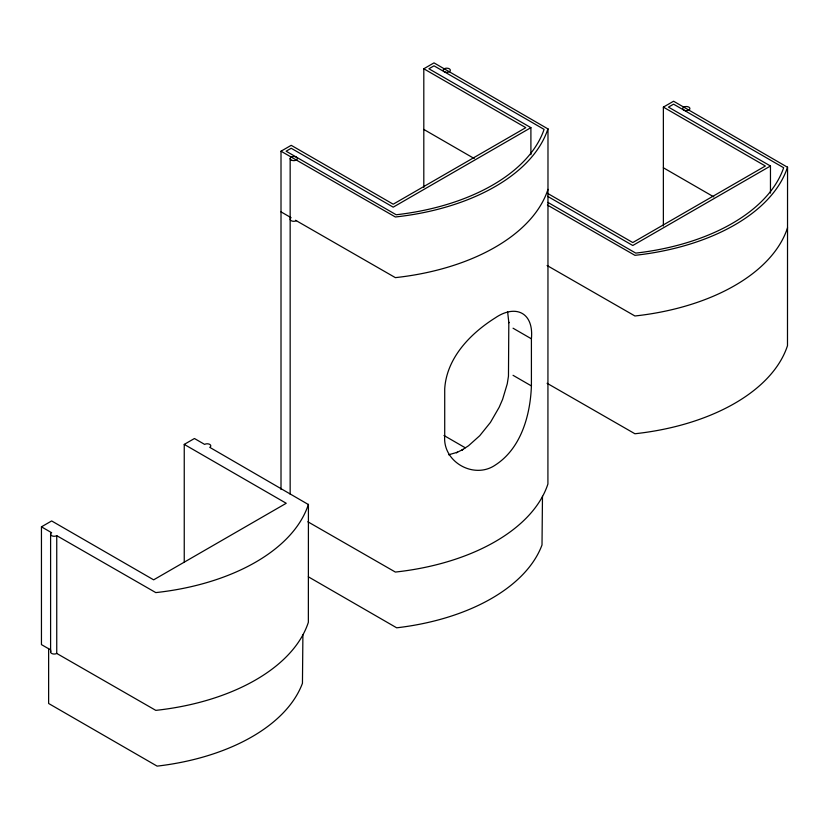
<?xml version="1.0" encoding="UTF-8"?>
<svg xmlns="http://www.w3.org/2000/svg" width="829" height="829" viewBox="0 0 829 829"><rect width="100%" height="100%" fill="white"/><g stroke="black" fill="none" stroke-linecap="round" stroke-linejoin="round"><path stroke-width="1.24" d="M531.41 385.92C530.322 415.101 521.172 448.416 495.203 465.121C474.053 479.597 442.499 462.043 444.717 435.971L444.717 388.863C446.593 358.055 470.302 333.559 495.203 317.911C515.296 304.119 533.959 312.232 531.41 338.812L531.41 385.92L513.047 375.319M184.245 562.166L184.245 444.396L194.442 438.51L204.639 444.396A3.606 2.083 0 0 1 209.737 444.396A3.606 2.083 0 0 1 209.737 447.339L308.357 504.519A191.302 110.444 0 0 1 155.8 592.6L56.745 535.669A3.606 2.083 0 0 1 51.647 535.669A3.606 2.083 0 0 1 51.647 532.726L41.45 526.829L41.45 644.61L50.631 649.905M423.806 187.541L423.806 68.776L434.002 62.88L547.917 128.899A191.302 110.444 0 0 1 395.36 216.98L281.01 151.21L281.01 489.504M547.99 189.344L547.917 189.551A191.302 110.444 0 0 1 395.36 277.632L295.538 220.255M663.366 226.006L663.366 107.117L673.573 101.231L787.488 167.251A191.302 110.444 0 0 1 634.921 255.322L547.399 205.043M787.55 227.685L787.488 227.902A191.302 110.444 0 0 1 634.921 315.984L547.088 265.518M281.01 151.21L291.217 145.324L393.205 204.203L525.793 127.656L423.806 68.776M530.902 127.656L393.205 207.157L291.217 148.267L286.119 151.21L396.189 214.763L399.288 214.4A187.696 108.361 0 0 0 543.451 131.169L544.073 129.376L434.002 65.833L428.904 68.776L530.902 127.656L530.902 154.754M41.45 526.829L51.647 520.944L153.645 579.834L286.233 503.276L184.245 444.396M770.462 193.105L770.462 166.007L632.776 245.498L547.596 196.318M448.603 454.779L457.556 452.23L456.437 452.727L462.976 449.442L462.033 449.992L468.54 445.743L479.732 435.722L490.436 422.407L499.172 407.267L502.612 399.34L507.265 383.796L508.467 376.169L508.819 322.212L508.851 322.771L507.638 311.932M770.462 166.007L668.475 107.117L673.573 104.174L783.643 167.727L783.022 169.51A187.696 108.361 0 0 1 638.848 252.741L635.75 253.104L547.917 202.4M663.366 107.117L765.364 166.007L632.776 242.555L547.596 193.375M663.366 167.769L713.81 196.887M423.806 129.428L474.24 158.546M513.047 328.211L531.41 338.812M281.01 211.861L291.072 217.675M547.088 383.288L634.921 433.754A191.302 110.444 0 0 0 787.488 345.672L787.55 167.033M443.981 435.505L465.276 447.795M307.839 521.773L395.36 572.062A191.302 110.444 0 0 0 547.917 483.981L547.99 128.692M308.326 576.797L396.666 627.802L398.977 627.532A186.214 107.511 0 0 0 542.011 544.954L542.477 496.26M50.983 651.024A3.606 2.083 0 0 0 52.082 653.646A3.606 2.083 0 0 0 56.745 653.439L155.8 710.37A191.302 110.444 0 0 0 308.357 622.299L308.419 504.312M302.906 634.568L302.45 683.272A186.214 107.511 0 0 1 159.417 765.851L157.106 766.12L48.631 703.489L48.631 648.444M290.16 158.463L290.16 494.177M56.745 535.669L56.745 653.439M50.6 534.083L50.6 652.071M296.564 220.535A3.606 2.083 0 0 1 291.798 220.97A3.606 2.083 0 0 1 290.554 218.276M444.79 71.988A3.606 2.083 0 0 0 450.354 70.351A3.606 2.083 0 0 0 445.121 68.392A3.606 2.083 0 0 0 444.79 71.988M291.798 160.318A3.606 2.083 0 0 0 297.362 158.681A3.606 2.083 0 0 0 292.129 156.712A3.606 2.083 0 0 0 291.798 160.318M684.35 110.34A3.606 2.083 0 0 0 689.915 108.703A3.606 2.083 0 0 0 684.681 106.734A3.606 2.083 0 0 0 684.35 110.34"/></g></svg>
